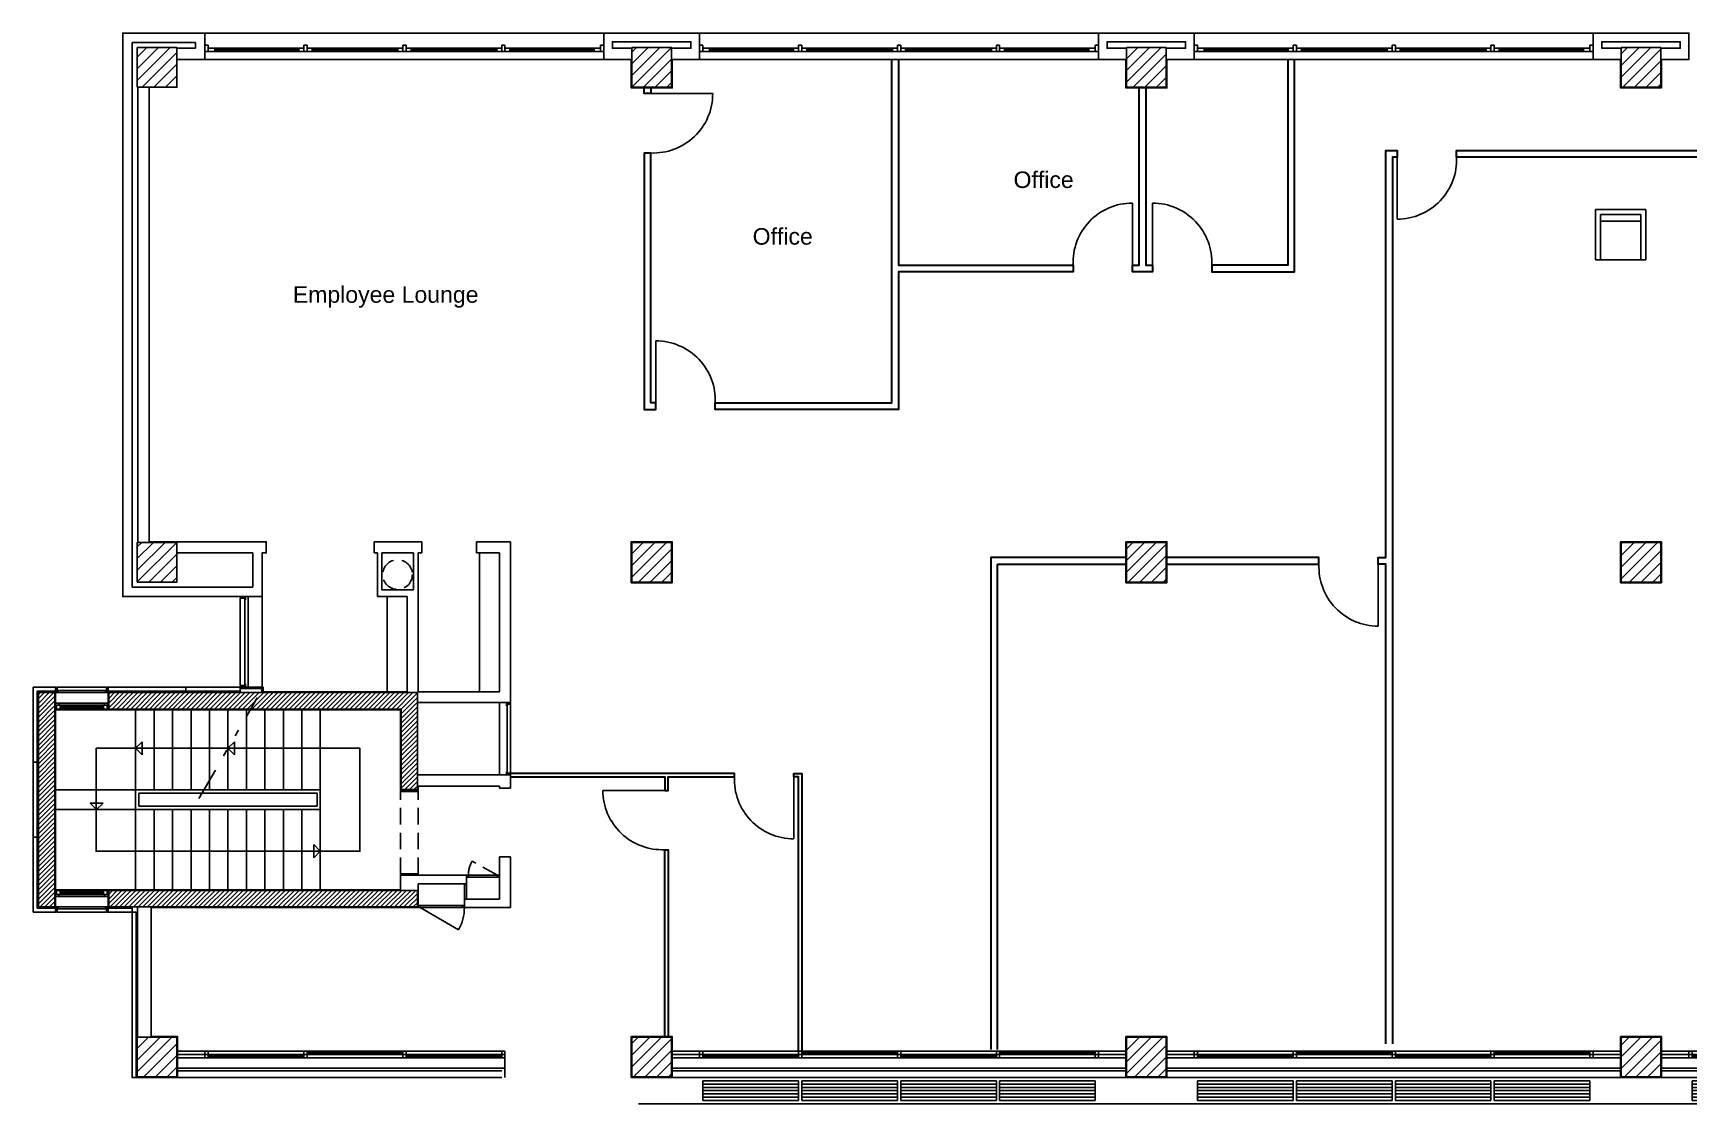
# Model space of a CAD drawing. Header units: metres. Extents: x 7.1 to 61.9, y 11.1 to 27.8.
# Drawn here: x 7.15 to 32.25, y 11.53 to 27.76 of the extents above; entities that cross this region are included whole.
import ezdxf

# ---------------------------------------------------------------- set-up
doc = ezdxf.new("R2010")
doc.units = ezdxf.units.M
doc.linetypes.add('Divide', pattern=[1.25, 0.5, -0.25, 0, -0.25, 0, -0.25])
doc.linetypes.add('Hidden', pattern=[0.375, 0.25, -0.125])
for name, color, linetype in [('1F', 15, 'Continuous'), ('1FIN', 15, 'Continuous'), ('2F', 7, 'Continuous'), ('2FIN', 7, 'Continuous'), ('CAI', 52, 'Continuous'), ('CAIX', 52, 'Continuous'), ('Doors', 2, 'Continuous'), ('ESTR', 92, 'Continuous'), ('Hatch', 15, 'Continuous'), ('Partitions', 6, 'Continuous'), ('Pillars', 30, 'Continuous'), ('Text', 4, 'Continuous')]:
    doc.layers.add(name, color=color, linetype=linetype)
doc.layers.add('Interior Walls', color=7, linetype='Continuous', lineweight=30)
doc.styles.add('Title', font='arial.ttf')

# ---------------------------------------------------------------- blocks, each defined once
blk = doc.blocks.new('Door 1')
blk.add_line((0, 0), (0, 0.941))
blk.add_arc((0, 0.041), 0.9, 357.3627, 90)
blk = doc.blocks.new('J3')
at = {"color": 0}
for p, q in [((0, 0.4), (-6.88, 0.4)), ((0, 0.35), (-6.88, 0.35)), ((0, 0.3), (-6.88, 0.3)), ((-6.465, 0.3), (-6.465, 0.4)), ((-6.415, 0.3), (-6.415, 0.4)), ((-4.965, 0.3), (-4.965, 0.4)), ((-4.915, 0.3), (-4.915, 0.4)), ((-3.465, 0.3), (-3.465, 0.4)), ((-3.415, 0.3), (-3.415, 0.4)), ((-1.965, 0.3), (-1.965, 0.4)), ((-1.915, 0.3), (-1.915, 0.4)), ((-0.465, 0.3), (-0.465, 0.4)), ((-0.415, 0.3), (-0.415, 0.4))]:
    blk.add_line(p, q, dxfattribs=at)
at = {"color": 15}
for p, q in [((-4.965, 0.325), (-6.415, 0.325)), ((-3.465, 0.375), (-4.915, 0.375)), ((-1.965, 0.325), (-3.415, 0.325)), ((-0.465, 0.375), (-1.915, 0.375))]:
    blk.add_line(p, q, dxfattribs=at)
at = {"layer": '1F'}
for p, q in [((-6.415, -0.05), (-6.415, -0.35)), ((-4.965, -0.05), (-6.415, -0.05)), ((-4.965, -0.1), (-6.415, -0.1)), ((-4.965, -0.15), (-6.415, -0.15)), ((-4.965, -0.2), (-6.415, -0.2)), ((-4.965, -0.25), (-6.415, -0.25)), ((-4.965, -0.05), (-4.965, -0.35)), ((-3.465, -0.05), (-4.915, -0.05)), ((-4.915, -0.05), (-4.915, -0.35)), ((-3.465, -0.1), (-4.915, -0.1)), ((-3.465, -0.15), (-4.915, -0.15)), ((-3.465, -0.2), (-4.915, -0.2)), ((-3.465, -0.25), (-4.915, -0.25)), ((-3.465, -0.05), (-3.465, -0.35)), ((-1.965, -0.05), (-3.415, -0.05)), ((-3.415, -0.05), (-3.415, -0.35)), ((-1.965, -0.1), (-3.415, -0.1)), ((-1.965, -0.15), (-3.415, -0.15)), ((-1.965, -0.2), (-3.415, -0.2)), ((-1.965, -0.25), (-3.415, -0.25)), ((-1.965, -0.05), (-1.965, -0.35)), ((-0.465, -0.05), (-1.915, -0.05)), ((-1.915, -0.05), (-1.915, -0.35)), ((-0.465, -0.1), (-1.915, -0.1)), ((-0.465, -0.15), (-1.915, -0.15)), ((-0.465, -0.2), (-1.915, -0.2)), ((-0.465, -0.25), (-1.915, -0.25)), ((-0.465, -0.05), (-0.465, -0.35)), ((-4.965, -0.3), (-6.415, -0.3)), ((-6.415, -0.35), (-4.965, -0.35)), ((-3.465, -0.3), (-4.915, -0.3)), ((-4.915, -0.35), (-3.465, -0.35)), ((-1.965, -0.3), (-3.415, -0.3)), ((-3.415, -0.35), (-1.965, -0.35)), ((-0.465, -0.3), (-1.915, -0.3)), ((-1.915, -0.35), (-0.465, -0.35))]:
    blk.add_line(p, q, dxfattribs=at)
at = {"layer": '2F'}
for p, q in [((0, 0.14), (-6.88, 0.14)), ((0, 0.1), (-6.88, 0.1)), ((0, 0), (-6.88, 0))]:
    blk.add_line(p, q, dxfattribs=at)
blk = doc.blocks.new('J1')
at = {"layer": '2F', "linetype": 'Continuous'}
for p, q in [((6.05, 0.4), (0, 0.4)), ((6.05, 0), (0, 0))]:
    blk.add_line(p, q, dxfattribs=at)
at = {"layer": 'CAI'}
for p, q in [((0, 0.22), (0.05, 0.22)), ((0, 0.12), (0, 0.22)), ((2.925, 0.17), (2.925, 0.12)), ((3, 0.22), (3, 0.12)), ((3.05, 0.22), (3.05, 0.12)), ((3.125, 0.17), (3.125, 0.12)), ((6.05, 0.22), (6.05, 0.12))]:
    blk.add_line(p, q, dxfattribs=at)
at = {"layer": 'CAI', "linetype": 'Continuous'}
for p, q in [((6.05, 0.12), (0, 0.12)), ((0.05, 0.22), (0.05, 0.12)), ((1.5, 0.17), (0.05, 0.17)), ((0.15, 0.17), (0.15, 0.12)), ((1.425, 0.12), (1.425, 0.17)), ((1.55, 0.22), (1.5, 0.22)), ((1.5, 0.22), (1.5, 0.12)), ((1.55, 0.12), (1.5, 0.12)), ((1.55, 0.22), (1.55, 0.12)), ((3, 0.17), (1.55, 0.17)), ((1.625, 0.17), (1.625, 0.12)), ((3.05, 0.22), (3, 0.22)), ((4.5, 0.17), (3.05, 0.17)), ((4.425, 0.17), (4.425, 0.12)), ((4.55, 0.22), (4.5, 0.22)), ((4.5, 0.22), (4.5, 0.12)), ((4.55, 0.22), (4.55, 0.12)), ((6, 0.17), (4.55, 0.17)), ((4.625, 0.12), (4.625, 0.17)), ((5.9, 0.17), (5.9, 0.12)), ((6, 0.22), (6.05, 0.22)), ((6, 0.22), (6, 0.12))]:
    blk.add_line(p, q, dxfattribs=at)
at = {"layer": 'CAI', "color": 15}
for p, q in [((0.15, 0.145), (1.425, 0.145)), ((2.925, 0.145), (1.625, 0.145)), ((3.125, 0.145), (4.425, 0.145)), ((5.9, 0.145), (4.625, 0.145))]:
    blk.add_line(p, q, dxfattribs=at)
blk = doc.blocks.new('P2')
at = {"layer": 'Hatch'}
h = blk.add_hatch(dxfattribs=at)
h.set_pattern_fill('ANSI31', color=256, style=0)
h.set_pattern_definition([(45, (-41.75321, -29.09718), (-0.08838835, 0.08838835), [])])
h.paths.add_polyline_path([(-0.3, 0.3), (-0.3, -0.3), (0.3, -0.3), (0.3, 0.3)])
at = {"layer": 'Pillars'}
blk.add_lwpolyline([(-0.3, -0.3), (0.3, -0.3), (0.3, 0.3), (-0.3, 0.3)], close=True, dxfattribs=at)
blk = doc.blocks.new('P5')
at = {"layer": 'Partitions'}
blk.add_lwpolyline([(-0.31, -0.31), (-0.31, 0.31), (0.31, 0.31), (0.31, -0.31)], close=True, dxfattribs=at)
at = {"layer": 'Interior Walls'}
blk.add_blockref('P2', (0, 0), dxfattribs=at)
blk = doc.blocks.new('P1')
at = {"layer": '1F'}
blk.add_lwpolyline([(-0.3, 0.29), (-0.595, 0.29), (-0.595, 0.39), (0.595, 0.39), (0.595, 0.29), (0.3, 0.29)], dxfattribs=at)
at = {"layer": 'Partitions'}
blk.add_lwpolyline([(-0.725, 0.12), (-0.31, 0.12), (-0.31, -0.31), (0.31, -0.31), (0.31, 0.12), (0.725, 0.12), (0.725, 0.52), (-0.725, 0.52)], close=True, dxfattribs=at)
at = {"layer": 'Interior Walls'}
blk.add_blockref('P2', (0, 0), dxfattribs=at)
blk = doc.blocks.new('*X14')
at = {"color": 0}
for p, q in [((-23.478, 11.24), (-23.253, 11.466)), ((-23.478, 11.311), (-23.323, 11.466)), ((-23.478, 11.382), (-23.394, 11.466)), ((-23.478, 11.453), (-23.465, 11.466)), ((-23.432, 11.216), (-23.182, 11.466)), ((-23.361, 11.216), (-23.111, 11.466)), ((-23.291, 11.216), (-23.041, 11.466)), ((-23.22, 11.216), (-22.97, 11.466)), ((-23.149, 11.216), (-22.899, 11.466)), ((-23.078, 11.216), (-22.828, 11.466)), ((-23.008, 11.216), (-22.758, 11.466)), ((-22.937, 11.216), (-22.748, 11.405)), ((-22.866, 11.216), (-22.748, 11.334)), ((-22.748, 11.264), (-22.546, 11.466)), ((-22.748, 11.334), (-22.616, 11.466)), ((-22.748, 11.405), (-22.687, 11.466)), ((-22.725, 11.216), (-22.475, 11.466)), ((-22.654, 11.216), (-22.404, 11.466)), ((-22.583, 11.216), (-22.333, 11.466)), ((-22.513, 11.216), (-22.263, 11.466)), ((-22.442, 11.216), (-22.192, 11.466)), ((-22.371, 11.216), (-22.121, 11.466)), ((-22.301, 11.216), (-22.051, 11.466)), ((-22.23, 11.216), (-21.98, 11.466)), ((-22.159, 11.216), (-21.909, 11.466)), ((-22.088, 11.216), (-21.838, 11.466)), ((-22.018, 11.216), (-21.768, 11.466)), ((-21.947, 11.216), (-21.697, 11.466)), ((-21.876, 11.216), (-21.626, 11.466)), ((-21.806, 11.216), (-21.556, 11.466)), ((-21.735, 11.216), (-21.485, 11.466)), ((-21.664, 11.216), (-21.414, 11.466)), ((-21.594, 11.216), (-21.344, 11.466)), ((-21.523, 11.216), (-21.273, 11.466)), ((-21.452, 11.216), (-21.202, 11.466)), ((-21.381, 11.216), (-21.131, 11.466)), ((-21.311, 11.216), (-21.061, 11.466)), ((-21.24, 11.216), (-20.99, 11.466)), ((-21.169, 11.216), (-20.919, 11.466)), ((-21.099, 11.216), (-20.849, 11.466)), ((-21.028, 11.216), (-20.778, 11.466)), ((-20.957, 11.216), (-20.707, 11.466)), ((-20.886, 11.216), (-20.636, 11.466)), ((-20.816, 11.216), (-20.566, 11.466)), ((-20.745, 11.216), (-20.495, 11.466)), ((-20.674, 11.216), (-20.424, 11.466)), ((-20.604, 11.216), (-20.354, 11.466)), ((-20.533, 11.216), (-20.283, 11.466)), ((-20.462, 11.216), (-20.212, 11.466)), ((-20.391, 11.216), (-20.141, 11.466)), ((-20.321, 11.216), (-20.071, 11.466)), ((-20.25, 11.216), (-20, 11.466)), ((-20.179, 11.216), (-19.929, 11.466)), ((-20.109, 11.216), (-19.859, 11.466)), ((-20.038, 11.216), (-19.788, 11.466)), ((-19.967, 11.216), (-19.717, 11.466)), ((-19.896, 11.216), (-19.646, 11.466)), ((-19.826, 11.216), (-19.576, 11.466)), ((-19.755, 11.216), (-19.505, 11.466)), ((-19.684, 11.216), (-19.434, 11.466)), ((-19.614, 11.216), (-19.364, 11.466)), ((-19.543, 11.216), (-19.293, 11.466)), ((-19.472, 11.216), (-19.222, 11.466)), ((-19.401, 11.216), (-19.151, 11.466)), ((-19.331, 11.216), (-19.081, 11.466)), ((-19.26, 11.216), (-19.01, 11.466)), ((-19.189, 11.216), (-18.939, 11.466)), ((-19.119, 11.216), (-18.869, 11.466)), ((-19.048, 11.216), (-18.798, 11.466)), ((-19.048, 11.145), (-18.798, 11.395)), ((-19.048, 11.074), (-18.798, 11.324)), ((-22.796, 11.216), (-22.748, 11.264)), ((-19.048, 11.004), (-18.798, 11.254)), ((-19.048, 10.933), (-18.798, 11.183)), ((-19.048, 10.862), (-18.798, 11.112)), ((-19.048, 10.791), (-18.798, 11.041)), ((-19.048, 10.721), (-18.798, 10.971)), ((-19.048, 10.65), (-18.798, 10.9)), ((-19.048, 10.579), (-18.798, 10.829)), ((-19.048, 10.509), (-18.798, 10.759)), ((-19.048, 10.438), (-18.798, 10.688)), ((-19.048, 10.367), (-18.798, 10.617)), ((-19.048, 10.296), (-18.798, 10.546)), ((-19.048, 10.226), (-18.798, 10.476)), ((-19.048, 10.155), (-18.798, 10.405)), ((-19.048, 10.084), (-18.798, 10.334)), ((-19.048, 10.014), (-18.798, 10.264)), ((-18.995, 9.996), (-18.798, 10.193)), ((-18.924, 9.996), (-18.798, 10.122)), ((-18.854, 9.996), (-18.798, 10.052))]:
    blk.add_line(p, q, dxfattribs=at)
blk = doc.blocks.new('*X15')
at = {"color": 0}
for p, q in [((-23.478, 8.271), (-23.283, 8.466)), ((-23.478, 8.341), (-23.354, 8.466)), ((-23.478, 8.412), (-23.424, 8.466)), ((-23.462, 8.216), (-23.212, 8.466)), ((-23.391, 8.216), (-23.141, 8.466)), ((-23.321, 8.216), (-23.071, 8.466)), ((-23.25, 8.216), (-23, 8.466)), ((-23.179, 8.216), (-22.929, 8.466)), ((-23.109, 8.216), (-22.859, 8.466)), ((-23.038, 8.216), (-22.788, 8.466)), ((-22.967, 8.216), (-22.748, 8.435)), ((-22.896, 8.216), (-22.748, 8.364)), ((-22.826, 8.216), (-22.748, 8.294)), ((-22.748, 8.223), (-22.505, 8.466)), ((-22.748, 8.294), (-22.576, 8.466)), ((-22.748, 8.364), (-22.646, 8.466)), ((-22.748, 8.435), (-22.717, 8.466)), ((-22.684, 8.216), (-22.434, 8.466)), ((-22.614, 8.216), (-22.364, 8.466)), ((-22.543, 8.216), (-22.293, 8.466)), ((-22.472, 8.216), (-22.222, 8.466)), ((-22.401, 8.216), (-22.151, 8.466)), ((-22.331, 8.216), (-22.081, 8.466)), ((-22.26, 8.216), (-22.01, 8.466)), ((-22.189, 8.216), (-21.939, 8.466)), ((-22.119, 8.216), (-21.869, 8.466)), ((-22.048, 8.216), (-21.798, 8.466)), ((-21.977, 8.216), (-21.727, 8.466)), ((-21.906, 8.216), (-21.656, 8.466)), ((-21.836, 8.216), (-21.586, 8.466)), ((-21.765, 8.216), (-21.515, 8.466)), ((-21.694, 8.216), (-21.444, 8.466)), ((-21.624, 8.216), (-21.374, 8.466)), ((-21.553, 8.216), (-21.303, 8.466)), ((-21.482, 8.216), (-21.232, 8.466)), ((-21.412, 8.216), (-21.162, 8.466)), ((-21.341, 8.216), (-21.091, 8.466)), ((-21.27, 8.216), (-21.02, 8.466)), ((-21.199, 8.216), (-20.949, 8.466)), ((-21.129, 8.216), (-20.879, 8.466)), ((-21.058, 8.216), (-20.808, 8.466)), ((-20.987, 8.216), (-20.737, 8.466)), ((-20.917, 8.216), (-20.667, 8.466)), ((-20.846, 8.216), (-20.596, 8.466)), ((-20.775, 8.216), (-20.525, 8.466)), ((-20.704, 8.216), (-20.454, 8.466)), ((-20.634, 8.216), (-20.384, 8.466)), ((-20.563, 8.216), (-20.313, 8.466)), ((-20.492, 8.216), (-20.242, 8.466)), ((-20.422, 8.216), (-20.172, 8.466)), ((-20.351, 8.216), (-20.101, 8.466)), ((-20.28, 8.216), (-20.03, 8.466)), ((-20.209, 8.216), (-19.959, 8.466)), ((-20.139, 8.216), (-19.889, 8.466)), ((-20.068, 8.216), (-19.818, 8.466)), ((-19.997, 8.216), (-19.747, 8.466)), ((-19.927, 8.216), (-19.677, 8.466)), ((-19.856, 8.216), (-19.606, 8.466)), ((-19.785, 8.216), (-19.535, 8.466)), ((-19.714, 8.216), (-19.464, 8.466)), ((-19.644, 8.216), (-19.394, 8.466)), ((-19.573, 8.216), (-19.323, 8.466)), ((-19.502, 8.216), (-19.252, 8.466)), ((-19.432, 8.216), (-19.182, 8.466)), ((-19.361, 8.216), (-19.111, 8.466)), ((-19.29, 8.216), (-19.04, 8.466)), ((-19.219, 8.216), (-18.969, 8.466)), ((-19.149, 8.216), (-18.899, 8.466)), ((-19.078, 8.216), (-18.828, 8.466)), ((-19.007, 8.216), (-18.798, 8.425)), ((-18.937, 8.216), (-18.798, 8.354)), ((-22.755, 8.216), (-22.748, 8.223)), ((-18.866, 8.216), (-18.798, 8.284))]:
    blk.add_line(p, q, dxfattribs=at)
blk = doc.blocks.new('*X13')
at = {"color": 0}
for p, q in [((-24.548, 11.231), (-24.313, 11.466)), ((-24.548, 11.302), (-24.384, 11.466)), ((-24.548, 11.373), (-24.455, 11.466)), ((-24.548, 11.443), (-24.525, 11.466)), ((-24.548, 11.16), (-24.298, 11.41)), ((-24.548, 11.09), (-24.298, 11.34)), ((-24.548, 11.019), (-24.298, 11.269)), ((-24.548, 10.948), (-24.298, 11.198)), ((-24.548, 10.878), (-24.298, 11.128)), ((-24.548, 10.807), (-24.298, 11.057)), ((-24.548, 10.736), (-24.298, 10.986)), ((-24.548, 10.665), (-24.298, 10.915)), ((-24.548, 10.595), (-24.298, 10.845)), ((-24.548, 10.524), (-24.298, 10.774)), ((-24.548, 10.453), (-24.298, 10.703)), ((-24.548, 10.383), (-24.298, 10.633)), ((-24.548, 10.312), (-24.298, 10.562)), ((-24.548, 10.241), (-24.298, 10.491)), ((-24.548, 10.17), (-24.298, 10.42)), ((-24.548, 10.1), (-24.298, 10.35)), ((-24.548, 10.029), (-24.298, 10.279)), ((-24.548, 9.958), (-24.298, 10.208)), ((-24.548, 9.888), (-24.298, 10.138)), ((-24.548, 9.817), (-24.298, 10.067)), ((-24.548, 9.746), (-24.298, 9.996)), ((-24.548, 9.676), (-24.298, 9.926)), ((-24.548, 9.605), (-24.298, 9.855)), ((-24.548, 9.534), (-24.298, 9.784)), ((-24.548, 9.463), (-24.298, 9.713)), ((-24.548, 9.393), (-24.298, 9.643)), ((-24.548, 9.322), (-24.298, 9.572)), ((-24.548, 9.251), (-24.298, 9.501)), ((-24.548, 9.181), (-24.298, 9.431)), ((-24.548, 9.11), (-24.298, 9.36)), ((-24.548, 9.039), (-24.298, 9.289)), ((-24.548, 8.968), (-24.298, 9.218)), ((-24.548, 8.898), (-24.298, 9.148)), ((-24.548, 8.827), (-24.298, 9.077)), ((-24.548, 8.756), (-24.298, 9.006)), ((-24.548, 8.686), (-24.298, 8.936)), ((-24.548, 8.615), (-24.298, 8.865)), ((-24.548, 8.544), (-24.298, 8.794)), ((-24.548, 8.473), (-24.298, 8.723)), ((-24.548, 8.403), (-24.298, 8.653)), ((-24.548, 8.332), (-24.298, 8.582)), ((-24.548, 8.261), (-24.298, 8.511)), ((-24.523, 8.216), (-24.298, 8.441)), ((-24.452, 8.216), (-24.298, 8.37)), ((-24.381, 8.216), (-24.298, 8.299)), ((-24.311, 8.216), (-24.298, 8.228))]:
    blk.add_line(p, q, dxfattribs=at)
blk = doc.blocks.new('staircase')
at = {"layer": '2FIN'}
for p, q in [((1.215, 1.365), (1.215, -0.15)), ((1.495, 1.365), (1.495, 0.15)), ((1.775, 1.365), (1.775, 0.15)), ((2.055, 1.365), (2.055, 0.15)), ((2.335, 1.365), (2.335, 0.15)), ((2.615, 1.365), (2.615, 0.15)), ((2.895, 1.365), (2.895, 0.15)), ((3.175, 1.365), (3.175, 0.15)), ((3.455, 1.365), (3.455, 0.15)), ((3.735, 1.365), (3.735, 0.15)), ((4.015, 1.365), (4.015, 0.15)), ((4.015, 0.78), (3.915, 0.88)), ((3.915, 0.88), (3.915, 0.68)), ((4.015, 0.78), (3.915, 0.68)), ((1.215, 0.15), (0, 0.15)), ((0.623, 0.15), (0.523, 0.05)), ((0.523, 0.05), (0.723, 0.05)), ((0.623, 0.15), (0.723, 0.05)), ((4.015, 0.15), (1.215, 0.15)), ((3.965, 0.1), (1.265, 0.1)), ((1.265, 0.1), (1.265, -0.1)), ((3.965, 0.1), (3.965, -0.1)), ((4.015, 0.15), (4.015, -0.15)), ((1.215, -0.15), (0, -0.15)), ((1.215, -0.15), (1.215, -1.365)), ((4.015, -0.15), (1.215, -0.15)), ((3.965, -0.1), (1.265, -0.1)), ((1.495, -0.15), (1.495, -1.365)), ((1.775, -0.15), (1.775, -1.365)), ((2.055, -0.15), (2.055, -1.365)), ((2.335, -0.15), (2.335, -1.365)), ((2.615, -0.15), (2.615, -1.365)), ((2.895, -0.15), (2.895, -1.365)), ((3.175, -0.15), (3.175, -1.365)), ((3.455, -0.15), (3.455, -1.365)), ((3.735, -0.15), (3.735, -1.365)), ((4.015, -0.15), (4.015, -1.365)), ((1.215, -0.78), (1.315, -0.68)), ((1.315, -0.88), (1.315, -0.68)), ((2.615, -0.78), (2.715, -0.68)), ((2.715, -0.88), (2.715, -0.68)), ((1.215, -0.78), (1.315, -0.88)), ((2.615, -0.78), (2.715, -0.88))]:
    blk.add_line(p, q, dxfattribs=at)
at = {"layer": '2FIN', "linetype": 'Divide'}
blk.add_line((2.174, -0.017), (3.056, -1.543), dxfattribs=at)
at = {"layer": '2FIN'}
blk.add_lwpolyline([(0.615, -0.78), (0.615, 0.78), (4.615, 0.78), (4.615, -0.78)], close=True, dxfattribs=at)
at = {"layer": 'Partitions'}
for p, q in [((0, -1.365), (0, 1.365)), ((0, 1.365), (4.096, 1.365)), ((3.94, -1.365), (0, -1.365))]:
    blk.add_line(p, q, dxfattribs=at)
blk = doc.blocks.new('armchair 054')
for p, q in [((-381, 0), (-381, -762)), ((381, 0), (-381, 0)), ((381, -762), (381, 0)), ((-305, -76), (-305, -762)), ((305, -76), (-305, -76)), ((305, -178), (-305, -178)), ((305, -762), (305, -76)), ((-381, -762), (381, -762))]:
    blk.add_line(p, q)

msp = doc.modelspace()

# ---------------------------------------------------------------- linework, layer by layer
at = {"layer": '1FIN'}
for p, q in [((8.646, 19.357), (8.646, 27.617)), ((9.611, 27.617), (8.646, 27.617)), ((9.611, 27.527), (9.611, 27.617)), ((9.611, 27.527), (9.326, 27.527)), ((9.336, 27.357), (9.326, 27.357)), ((8.736, 20.037), (8.736, 26.937)), ((8.906, 26.927), (8.906, 26.937)), ((8.906, 20.047), (8.906, 20.037)), ((10.478, 19.877), (9.326, 19.877)), ((10.478, 19.877), (10.478, 19.357)), ((10.478, 19.357), (8.646, 19.357)), ((10.366, 19.212), (10.286, 19.212)), ((10.286, 19.202), (10.286, 19.212)), ((10.356, 19.202), (10.286, 19.202)), ((10.286, 17.867), (10.286, 19.192)), ((10.356, 19.192), (10.286, 19.192)), ((10.356, 17.892), (10.356, 19.202)), ((10.366, 19.167), (10.356, 19.167)), ((10.366, 19.212), (10.366, 19.167)), ((10.618, 19.217), (10.618, 17.842)), ((7.491, 17.782), (7.491, 17.842)), ((7.501, 17.842), (7.491, 17.842)), ((7.501, 17.792), (7.501, 17.842)), ((7.511, 17.842), (8.261, 17.842)), ((7.511, 17.792), (7.511, 17.842)), ((8.261, 17.792), (8.261, 17.842)), ((8.271, 17.842), (8.281, 17.842)), ((8.271, 17.792), (8.271, 17.842)), ((8.281, 17.782), (8.281, 17.842)), ((10.356, 17.867), (10.286, 17.867)), ((10.286, 17.857), (10.286, 17.847)), ((10.356, 17.857), (10.286, 17.857)), ((10.366, 17.847), (10.286, 17.847)), ((10.366, 17.892), (10.356, 17.892)), ((10.356, 17.857), (10.356, 17.892)), ((10.366, 17.847), (10.366, 17.892)), ((7.491, 17.782), (7.536, 17.782)), ((7.501, 17.792), (7.536, 17.792)), ((7.536, 17.792), (8.236, 17.792)), ((7.536, 17.782), (7.536, 17.792)), ((8.236, 17.782), (8.236, 17.792)), ((8.271, 17.792), (8.236, 17.792)), ((8.281, 17.782), (8.236, 17.782)), ((14.326, 17.607), (14.326, 17.562)), ((14.326, 17.607), (14.386, 17.607)), ((14.336, 17.597), (14.386, 17.597)), ((14.336, 17.597), (14.336, 17.562)), ((14.336, 17.587), (14.386, 17.587)), ((14.386, 17.612), (14.386, 16.512)), ((14.386, 17.597), (14.386, 17.607)), ((14.326, 17.562), (14.336, 17.562)), ((14.336, 17.562), (14.336, 16.562)), ((14.326, 16.562), (14.336, 16.562)), ((14.326, 16.517), (14.326, 16.562)), ((14.326, 16.517), (14.386, 16.517)), ((14.336, 16.527), (14.336, 16.562)), ((14.336, 16.537), (14.386, 16.537)), ((14.336, 16.527), (14.386, 16.527)), ((14.386, 16.527), (14.386, 16.517)), ((12.716, 16.282), (12.986, 16.282)), ((12.716, 16.272), (12.986, 16.272)), ((12.716, 15.002), (12.986, 15.002)), ((12.716, 14.992), (12.986, 14.992)), ((7.491, 14.492), (7.536, 14.492)), ((7.491, 14.492), (7.491, 14.432)), ((7.501, 14.432), (7.491, 14.432)), ((7.501, 14.482), (7.501, 14.432)), ((7.501, 14.482), (7.536, 14.482)), ((7.511, 14.482), (7.511, 14.432)), ((7.511, 14.432), (8.261, 14.432)), ((7.536, 14.492), (7.536, 14.482)), ((7.536, 14.482), (8.236, 14.482)), ((8.236, 14.492), (8.236, 14.482)), ((8.281, 14.492), (8.236, 14.492)), ((8.271, 14.482), (8.236, 14.482)), ((8.261, 14.482), (8.261, 14.432)), ((8.271, 14.482), (8.271, 14.432)), ((8.271, 14.432), (8.281, 14.432)), ((8.281, 14.492), (8.281, 14.432)), ((12.986, 14.532), (13.686, 14.532)), ((12.986, 14.532), (13.686, 14.532)), ((12.986, 14.502), (13.686, 14.502)), ((12.986, 14.502), (13.686, 14.502))]:
    msp.add_line(p, q, dxfattribs=at)
at = {"layer": '1FIN', "linetype": 'Hidden'}
for p, q in [((12.716, 15.012), (12.716, 16.262)), ((12.986, 15.012), (12.986, 16.262)), ((14.186, 14.992), (13.802, 15.204))]:
    msp.add_line(p, q, dxfattribs=at)
at = {"layer": '1FIN', "linetype": 'Continuous'}
msp.add_line((13.016, 14.502), (13.597, 14.167), dxfattribs=at)
at = {"layer": '1FIN', "linetype": 'Hidden'}
msp.add_arc((14.176, 14.992), 0.43, 150.5583, 180, dxfattribs=at)
at = {"layer": '1FIN', "linetype": 'Continuous'}
msp.add_arc((13.016, 14.502), 0.67, 330, 360, dxfattribs=at)
at = {"layer": '2F'}
msp.add_line((16.326, 11.527), (51.701, 11.527), dxfattribs=at)
at = {"layer": '2FIN'}
for p, q in [((13.916, 17.772), (13.916, 19.877)), ((10.406, 17.842), (10.406, 19.217)), ((12.516, 19.217), (12.516, 17.772)), ((9.461, 17.842), (9.461, 17.782)), ((10.286, 17.842), (10.286, 17.762)), ((7.206, 14.492), (7.206, 17.782)), ((7.486, 17.782), (7.206, 17.782)), ((7.476, 17.762), (7.476, 17.782)), ((7.486, 17.762), (8.286, 17.762)), ((8.286, 17.782), (10.286, 17.782)), ((8.296, 17.762), (8.296, 17.782)), ((10.616, 17.822), (10.286, 17.822)), ((10.616, 17.762), (10.616, 17.822)), ((14.216, 16.512), (14.216, 17.612)), ((7.146, 16.706), (7.206, 16.706)), ((7.206, 15.569), (7.146, 15.569)), ((13.686, 14.862), (13.686, 14.632)), ((13.716, 14.992), (14.216, 14.992)), ((13.716, 14.962), (14.216, 14.962)), ((13.716, 14.862), (13.716, 14.632)), ((13.746, 14.992), (13.746, 14.962)), ((14.186, 14.962), (14.186, 14.992)), ((7.486, 14.492), (7.206, 14.492)), ((7.476, 14.512), (7.476, 14.492)), ((7.486, 14.512), (8.286, 14.512)), ((8.286, 14.492), (8.647, 14.492)), ((8.296, 14.512), (8.296, 14.492)), ((8.647, 14.432), (8.647, 14.492)), ((8.647, 14.432), (8.707, 14.432)), ((8.707, 14.432), (8.707, 11.927)), ((8.727, 12.537), (8.727, 14.512)), ((13.016, 14.532), (13.016, 14.502)), ((13.656, 14.532), (13.656, 14.502)), ((14.301, 12.067), (9.336, 12.067)), ((14.301, 11.927), (14.301, 12.227)), ((8.727, 11.937), (8.707, 11.937)), ((14.251, 12.027), (9.336, 12.027)), ((14.251, 11.927), (9.336, 11.927))]:
    msp.add_line(p, q, dxfattribs=at)
at = {"layer": '2FIN', "linetype": 'Hidden'}
msp.add_circle((12.672, 19.55), 0.225, dxfattribs=at)
at = {"layer": 'CAIX'}
for p, q in [((8.286, 17.602), (7.486, 17.602)), ((7.541, 17.572), (7.541, 17.602)), ((8.231, 17.572), (8.231, 17.602)), ((8.286, 17.502), (7.486, 17.502)), ((7.501, 17.502), (7.501, 17.572)), ((7.556, 17.572), (7.501, 17.572)), ((7.556, 17.512), (7.501, 17.512)), ((8.216, 17.572), (7.556, 17.572)), ((7.556, 17.512), (7.556, 17.572)), ((7.556, 17.547), (8.216, 17.547)), ((7.556, 17.537), (8.216, 17.537)), ((7.556, 17.512), (8.216, 17.512)), ((8.216, 17.512), (8.216, 17.572)), ((8.216, 17.572), (8.271, 17.572)), ((8.216, 17.512), (8.271, 17.512)), ((8.271, 17.502), (8.271, 17.572)), ((8.286, 14.772), (7.486, 14.772)), ((8.286, 14.672), (7.486, 14.672)), ((7.501, 14.772), (7.501, 14.702)), ((7.556, 14.762), (7.501, 14.762)), ((7.556, 14.702), (7.501, 14.702)), ((7.541, 14.702), (7.541, 14.672)), ((7.556, 14.762), (8.216, 14.762)), ((7.556, 14.762), (7.556, 14.702)), ((7.556, 14.737), (8.216, 14.737)), ((7.556, 14.727), (8.216, 14.727)), ((8.216, 14.702), (7.556, 14.702)), ((8.216, 14.762), (8.271, 14.762)), ((8.216, 14.762), (8.216, 14.702)), ((8.216, 14.702), (8.271, 14.702)), ((8.231, 14.702), (8.231, 14.672)), ((8.271, 14.772), (8.271, 14.702)), ((14.301, 12.327), (9.336, 12.327)), ((9.751, 12.227), (9.751, 12.327)), ((9.801, 12.227), (9.801, 12.327)), ((11.251, 12.227), (11.251, 12.327)), ((11.301, 12.227), (11.301, 12.327)), ((12.751, 12.227), (12.751, 12.327)), ((12.801, 12.227), (12.801, 12.327)), ((14.251, 12.227), (14.251, 12.327)), ((14.301, 12.227), (14.301, 12.327)), ((14.301, 12.277), (9.336, 12.277)), ((14.301, 12.227), (9.336, 12.227))]:
    msp.add_line(p, q, dxfattribs=at)
at = {"layer": 'CAIX', "color": 15}
for p, q in [((12.751, 12.302), (11.301, 12.302)), ((11.251, 12.252), (9.801, 12.252)), ((14.251, 12.252), (12.801, 12.252))]:
    msp.add_line(p, q, dxfattribs=at)
at = {"layer": 'ESTR'}
for p, q in [((7.226, 17.762), (7.226, 14.512)), ((7.476, 17.762), (7.226, 17.762)), ((7.476, 14.512), (7.476, 17.762)), ((8.296, 17.762), (12.976, 17.762)), ((8.296, 17.512), (8.296, 17.762)), ((12.976, 17.762), (12.976, 17.612)), ((8.296, 17.512), (12.726, 17.512)), ((12.726, 17.512), (12.726, 16.292)), ((12.976, 16.512), (12.976, 16.292)), ((12.726, 16.292), (12.976, 16.292)), ((8.296, 14.762), (12.976, 14.762)), ((8.296, 14.762), (8.296, 14.512)), ((12.976, 14.762), (12.976, 14.512)), ((7.226, 14.512), (7.476, 14.512)), ((8.296, 14.512), (12.976, 14.512))]:
    msp.add_line(p, q, dxfattribs=at)
at = {"layer": 'Interior Walls'}
msp.add_line((21.766, 12.349), (21.766, 19.709), dxfattribs=at)
for points in [[(20.266, 27.357), (20.266, 24.24), (22.915, 24.24), (22.915, 24.14), (20.266, 24.14), (20.266, 22.051), (17.489, 22.051), (17.489, 22.151), (20.166, 22.151), (20.166, 27.357)], [(26.172, 27.357), (26.172, 24.24), (25.017, 24.24), (25.017, 24.14), (26.272, 24.14), (26.272, 27.357)], [(16.51, 26.937), (16.51, 26.84), (16.41, 26.84), (16.41, 26.937)], [(24.019, 26.949), (24.019, 24.24), (24.118, 24.24), (24.118, 24.14), (23.814, 24.14), (23.814, 24.24), (23.919, 24.24), (23.919, 26.949)], [(27.659, 12.436), (27.659, 19.709), (27.542, 19.709), (27.542, 19.809), (27.659, 19.809), (27.659, 25.979), (27.83, 25.979), (27.83, 25.879), (27.759, 25.879), (27.759, 12.436)], [(23.716, 19.809), (21.666, 19.809), (21.666, 12.349)], [(21.766, 19.709), (23.716, 19.709)], [(24.336, 19.709), (26.642, 19.709), (26.642, 19.809), (24.336, 19.809)], [(14.386, 16.485), (16.726, 16.485), (16.726, 16.279), (16.776, 16.279), (16.776, 16.485), (17.78, 16.485), (17.78, 16.535), (14.326, 16.535)], [(18.752, 12.327), (18.752, 16.485), (18.679, 16.485), (18.679, 16.535), (18.802, 16.535), (18.802, 12.327)], [(16.726, 12.547), (16.726, 15.38), (16.776, 15.38), (16.776, 12.547)]]:
    msp.add_lwpolyline(points, dxfattribs=at)
for points in [[(16.59, 22.151), (16.51, 22.151), (16.51, 25.94), (16.41, 25.94), (16.41, 22.051), (16.59, 22.051)], [(41.165, 23.003), (41.165, 25.879), (28.729, 25.879), (28.729, 25.979), (41.265, 25.979), (41.265, 23.003)]]:
    msp.add_lwpolyline(points, close=True, dxfattribs=at)
at = {"layer": 'Partitions'}
for p, q in [((12.315, 20.047), (13.038, 20.047)), ((12.315, 20.047), (12.315, 19.877)), ((12.315, 19.877), (12.366, 19.877)), ((12.366, 19.877), (12.366, 19.217)), ((12.436, 19.877), (12.916, 19.877)), ((12.436, 19.877), (12.436, 19.317)), ((12.916, 19.877), (12.916, 19.317)), ((12.986, 19.877), (12.986, 17.772)), ((13.038, 19.877), (12.986, 19.877)), ((13.038, 20.047), (13.038, 19.877)), ((13.871, 20.047), (14.386, 20.047)), ((13.871, 20.047), (13.871, 19.877)), ((13.871, 19.877), (14.216, 19.877)), ((14.216, 17.772), (14.216, 19.877)), ((14.386, 17.612), (14.386, 20.047)), ((12.366, 19.217), (12.816, 19.217)), ((12.436, 19.317), (12.916, 19.317)), ((12.816, 19.217), (12.816, 17.772)), ((7.146, 14.432), (7.146, 17.842)), ((7.146, 17.842), (7.486, 17.842)), ((7.486, 14.432), (7.486, 17.842)), ((8.286, 17.842), (10.636, 17.842)), ((8.286, 17.502), (8.286, 17.842)), ((10.636, 17.772), (10.636, 17.842)), ((10.636, 17.772), (12.816, 17.772)), ((12.976, 17.612), (12.976, 16.512)), ((12.976, 17.612), (14.386, 17.612)), ((12.986, 17.772), (14.216, 17.772)), ((8.286, 17.502), (12.716, 17.502)), ((12.716, 17.502), (12.716, 16.282)), ((12.976, 16.512), (14.386, 16.512)), ((12.986, 16.342), (14.216, 16.342)), ((12.986, 16.342), (12.986, 16.282)), ((14.216, 16.312), (14.216, 16.342)), ((14.386, 16.312), (14.386, 16.512)), ((12.716, 16.272), (12.716, 16.262)), ((12.716, 16.262), (12.986, 16.262)), ((12.986, 16.272), (12.986, 16.262)), ((14.386, 16.312), (14.216, 16.312)), ((14.216, 14.632), (14.216, 15.272)), ((14.216, 15.272), (14.386, 15.272)), ((14.386, 14.502), (14.386, 15.272)), ((12.716, 15.002), (12.716, 15.012)), ((12.716, 15.012), (12.986, 15.012)), ((12.716, 14.992), (12.716, 14.772)), ((12.986, 15.002), (12.986, 15.012)), ((12.986, 14.992), (13.716, 14.992)), ((12.986, 14.862), (13.716, 14.862)), ((12.986, 14.862), (12.986, 14.502)), ((13.716, 14.862), (13.716, 14.992)), ((12.716, 14.772), (8.286, 14.772)), ((13.686, 14.632), (14.216, 14.632)), ((13.686, 14.502), (13.686, 14.632)), ((7.486, 14.432), (7.146, 14.432)), ((8.937, 12.547), (8.937, 14.502)), ((8.937, 14.502), (12.986, 14.502)), ((13.686, 14.502), (14.386, 14.502))]:
    msp.add_line(p, q, dxfattribs=at)
for points in [[(8.906, 26.927), (8.906, 20.047), (10.681, 20.047), (10.681, 19.877), (10.618, 19.877), (10.618, 19.217), (8.506, 19.217), (8.506, 27.757), (9.751, 27.757), (9.751, 27.357), (9.336, 27.357)], [(8.286, 14.772), (8.286, 14.432), (8.647, 14.432), (8.647, 11.927), (9.337, 11.927), (9.337, 12.547), (8.937, 12.547)]]:
    msp.add_lwpolyline(points, dxfattribs=at)

# ---------------------------------------------------------------- block references
for p in [(16.526, 27.237), (24.026, 27.237), (31.526, 27.237)]:
    msp.add_blockref('P1', p)
at = {"xscale": 0.001, "yscale": 0.001, "zscale": 0.001}
msp.add_blockref('armchair 054', (31.218, 25.085), dxfattribs=at)
at = {"xscale": -1, "rotation": 180}
msp.add_blockref('staircase', (7.486, 16.137), dxfattribs=at)
at = {"layer": '2FIN'}
for p in [(9.751, 27.357), (17.251, 27.357), (24.751, 27.357)]:
    msp.add_blockref('J1', p, dxfattribs=at)
at = {"layer": 'CAIX'}
for p in [(23.716, 11.927), (31.216, 11.927), (38.716, 11.927)]:
    msp.add_blockref('J3', p, dxfattribs=at)
at = {"layer": 'Doors'}
for p, rotation in [((16.51, 26.84), 270), ((27.542, 19.709), 180), ((18.679, 16.485), 180)]:
    msp.add_blockref('Door 1', p, dxfattribs=dict(at, rotation=rotation))
at = {"layer": 'Doors', "xscale": -1}
for p, rotation in [((27.83, 25.879), 180), ((16.726, 16.279), 90)]:
    msp.add_blockref('Door 1', p, dxfattribs=dict(at, rotation=rotation))
msp.add_blockref('Door 1', (23.814, 24.24), dxfattribs=at)
at = {"layer": 'Doors'}
for p in [(24.118, 24.24), (16.59, 22.151)]:
    msp.add_blockref('Door 1', p, dxfattribs=at)
at = {"layer": 'Hatch'}
for name in ['*X13', '*X14', '*X15']:
    msp.add_blockref(name, (31.775, 6.296), dxfattribs=at)
at = {"layer": 'Interior Walls'}
msp.add_blockref('P5', (24.026, 19.737), dxfattribs=at)
at = {"layer": 'Partitions'}
for name, p in [('P2', (9.026, 27.237)), ('P2', (9.026, 19.737)), ('P5', (16.526, 19.737)), ('P5', (31.526, 19.737)), ('P2', (9.026, 12.237)), ('P5', (16.526, 12.237)), ('P5', (24.026, 12.237)), ('P5', (31.526, 12.237))]:
    msp.add_blockref(name, p, dxfattribs=at)

# ---------------------------------------------------------------- texts
at = {"layer": 'Text', "char_height": 0.25, "width": 3.61278, "attachment_point": 5, "style": 'Title'}
for s, insert in [('Office', (22.468, 25.533)), ('Office', (18.512, 24.674)), ('Employee Lounge', (12.492, 23.757))]:
    msp.add_mtext(s, dxfattribs=dict(at, insert=insert))

doc.saveas('drawing.dxf')
